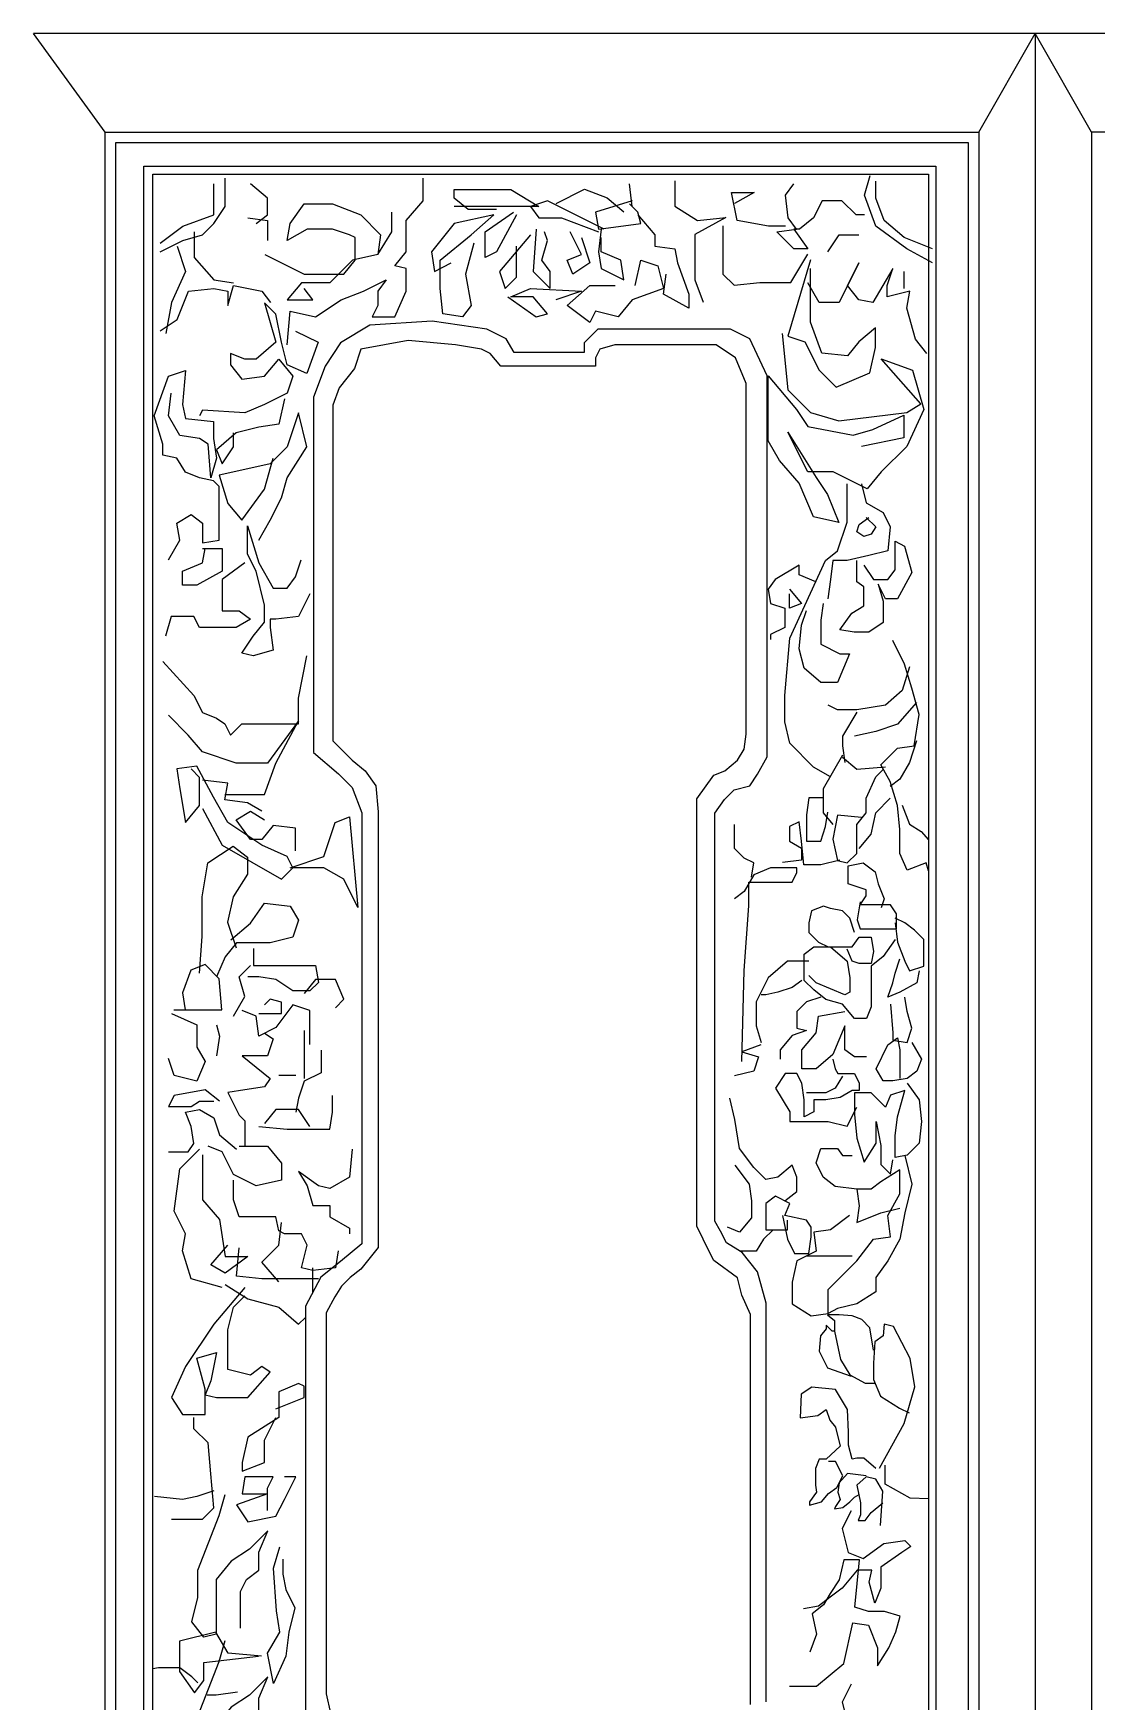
# Model space of a CAD drawing. Extents: x 1684 to 4686, y 4591 to 8092.
# Drawn here: x 3665 to 4137, y 6573 to 7314 of the extents above; entities that cross this region are included whole.
import ezdxf

# ---------------------------------------------------------------- set-up
doc = ezdxf.new("R2010")
doc.units = 0
doc.header["$MEASUREMENT"] = 0
doc.layers.add('3', color=3, linetype='CONTINUOUS')
doc.layers.add('7', color=7, linetype='CONTINUOUS')

msp = doc.modelspace()

# ---------------------------------------------------------------- linework, layer by layer
at = {"layer": '3'}
for p, q in [((3696.57, 7270.16), (3664.7, 7314.1)), ((4084.86, 7270.16), (4109.87, 7314.1)), ((4134.87, 7270.16), (4109.87, 7314.1)), ((3696.57, 5758.27), (3696.57, 7270.16)), ((3696.57, 7270.16), (4084.86, 7270.16)), ((4084.86, 7270.16), (4084.86, 5758.27)), ((4134.87, 7270.16), (4134.87, 5758.27)), ((4523.16, 7270.16), (4134.87, 7270.16)), ((3713.86, 5780.36), (3713.86, 7255.06)), ((3713.86, 7255.06), (4065.81, 7255.06)), ((4065.81, 7255.06), (4065.81, 5780.36))]:
    msp.add_line(p, q, dxfattribs=at)
for points in [[(3721.01, 7217.1), (3731.06, 7222.12), (3739.86, 7224.63), (3744.88, 7229.65), (3749.91, 7237.18), (3749.91, 7249.73)], [(3777.55, 7175.68), (3778.81, 7190.74), (3790.12, 7188.23), (3801.43, 7195.76), (3811.48, 7199.53), (3821.53, 7204.55), (3817.76, 7199.53), (3817.76, 7193.25), (3815.25, 7188.23), (3825.3, 7188.23), (3830.33, 7199.53), (3830.33, 7209.57), (3825.3, 7210.82), (3830.33, 7217.1), (3830.33, 7230.9), (3837.87, 7239.69), (3837.87, 7249.73)], [(3949.78, 7248.6), (3949.78, 7237.3), (3959.83, 7231.03), (3972.4, 7232.28), (3958.58, 7224.75), (3958.58, 7204.67), (3962.35, 7194.63)], [(4064.21, 7212.09), (4052.9, 7218.36), (4039.08, 7228.4), (4034.05, 7242.21), (4036.57, 7250.99)], [(4064.21, 7218.36), (4051.64, 7223.38), (4042.85, 7230.91), (4039.08, 7240.95), (4039.08, 7248.48)], [(3721.01, 7220.86), (3731.06, 7228.39), (3744.88, 7233.41), (3744.88, 7243.45), (3744.88, 7247.22)], [(3763.73, 7229.65), (3768.76, 7233.41), (3768.76, 7240.94), (3761.22, 7247.22)], [(3870.54, 7235.92), (3857.97, 7235.92), (3851.69, 7240.94), (3851.69, 7244.71), (3876.82, 7244.71), (3889.39, 7237.18), (3851.69, 7237.18)], [(3897.01, 7238.56), (3909.57, 7244.83), (3919.62, 7241.07), (3927.16, 7234.79)], [(3930.85, 7237.18), (3929.59, 7247.22)], [(3998.87, 7228.4), (3991.33, 7228.4), (3977.51, 7230.91), (3975, 7243.46), (3985.05, 7243.46), (3976.25, 7238.44)], [(4034.05, 7233.42), (4030.28, 7233.42), (4024, 7239.7), (4015.21, 7239.7), (4011.44, 7232.17), (4005.15, 7227.15), (4002.64, 7227.15), (4008.92, 7218.36), (4002.64, 7218.36), (3995.1, 7225.89), (4003.9, 7227.15), (4000.13, 7232.17), (3998.87, 7242.21), (4002.64, 7247.23)], [(3767.5, 7215.84), (3785.09, 7207.06), (3802.69, 7207.06), (3807.71, 7213.33), (3807.71, 7223.37), (3805.2, 7224.63), (3797.66, 7227.14), (3786.35, 7227.14), (3777.55, 7222.12), (3778.81, 7229.65), (3785.09, 7238.43), (3797.66, 7238.43), (3810.22, 7233.41), (3819.02, 7224.63), (3817.76, 7215.84), (3806.45, 7213.33), (3796.4, 7203.29), (3783.84, 7203.29), (3777.55, 7195.76), (3788.86, 7195.76), (3785.09, 7200.78)], [(3817.76, 7215.84), (3824.05, 7225.88), (3824.05, 7234.67)], [(3879.33, 7233.41), (3870.54, 7217.1), (3865.51, 7214.59), (3865.51, 7225.88), (3878.08, 7234.67)], [(3918.29, 7227.14), (3893.16, 7239.69), (3885.62, 7237.18), (3889.39, 7232.16), (3899.44, 7232.16), (3915.77, 7225.88)], [(3930.85, 7239.69), (3914.52, 7234.67), (3915.77, 7227.14), (3934.62, 7229.65), (3933.36, 7234.67), (3929.59, 7238.43)], [(3759.96, 7232.16), (3768.76, 7230.9), (3768.76, 7222.12)], [(3860.49, 7220.86), (3856.72, 7207.06), (3859.23, 7193.25), (3855.46, 7188.23), (3846.66, 7189.49), (3845.41, 7200.78), (3845.41, 7213.33), (3859.23, 7224.63), (3869.28, 7233.41), (3851.69, 7229.65), (3841.64, 7217.1), (3842.89, 7208.31), (3850.43, 7212.08)], [(3888.13, 7227.14), (3886.87, 7208.31), (3894.41, 7200.78), (3894.41, 7208.31), (3890.64, 7213.33), (3893.16, 7222.12), (3891.9, 7225.88)], [(3917.03, 7227.14), (3915.77, 7217.1), (3917.03, 7209.57), (3927.08, 7204.55), (3925.83, 7213.33), (3917.03, 7217.1), (3917.03, 7223.37)], [(3933.36, 7233.41), (3940.9, 7224.63), (3940.9, 7219.61), (3949.7, 7218.35), (3950.96, 7212.08), (3955.98, 7198.27), (3955.98, 7192), (3944.67, 7198.27), (3945.93, 7207.06)], [(3971.14, 7228.52), (3971.14, 7207.18), (3976.17, 7202.16), (3987.48, 7203.42), (4001.3, 7203.42), (4008.84, 7215.97)], [(3728.55, 7219.61), (3732.32, 7208.31), (3726.04, 7194.51), (3723.52, 7180.7)], [(3736.09, 7225.88), (3736.09, 7214.59), (3744.88, 7204.55), (3753.68, 7203.29)], [(3885.62, 7224.63), (3871.79, 7208.31), (3874.31, 7200.78), (3879.33, 7205.8), (3879.33, 7219.61)], [(3908.23, 7223.37), (3912, 7212.08), (3904.46, 7207.06), (3901.95, 7213.33), (3908.23, 7215.84), (3903.21, 7225.88)], [(4017.72, 7217.11), (4022.74, 7224.64), (4031.54, 7224.64)], [(3932.11, 7202.04), (3934.62, 7213.33), (3942.16, 7210.82), (3944.67, 7200.78), (3930.85, 7195.76), (3924.57, 7188.23), (3914.52, 7190.74), (3912, 7185.72), (3901.95, 7193.25), (3912, 7202.04), (3923.31, 7202.04)], [(4010.09, 7213.46), (4000.04, 7179.57), (4007.58, 7177.06), (4013.86, 7164.51), (4021.4, 7156.98), (4036.48, 7163.26), (4039, 7174.55), (4039, 7183.34), (4031.46, 7177.06), (4026.43, 7170.79), (4015.12, 7172.04), (4010.09, 7185.85), (4010.09, 7193.38), (4010.09, 7209.69)], [(4061.7, 7171.93), (4056.67, 7178.2), (4052.9, 7192.01), (4054.16, 7199.54), (4044.11, 7197.03), (4044.11, 7202.05), (4046.62, 7209.58), (4037.82, 7194.52), (4031.54, 7195.77), (4026.51, 7202.05), (4031.54, 7212.09), (4022.74, 7194.52), (4013.95, 7194.52), (4008.92, 7203.3)], [(4051.64, 7200.79), (4051.64, 7208.32)], [(3721.01, 7181.96), (3728.55, 7186.98), (3733.58, 7199.53), (3744.88, 7200.78), (3751.17, 7199.53), (3751.17, 7193.25), (3753.68, 7202.04), (3766.25, 7199.53), (3770.02, 7194.51)], [(3875.56, 7197.02), (3888.13, 7188.23), (3893.16, 7189.49), (3886.87, 7197.02), (3876.82, 7197.02), (3885.62, 7200.78), (3908.23, 7199.53), (3896.92, 7195.76)], [(3781.26, 7181.86), (3791.31, 7176.84), (3786.29, 7163.03), (3777.49, 7166.8), (3774.98, 7176.84), (3772.47, 7189.39), (3767.44, 7194.41), (3772.47, 7176.84), (3763.67, 7169.31), (3758.65, 7169.31), (3752.36, 7171.82), (3752.36, 7166.8), (3757.39, 7160.52), (3767.44, 7161.78), (3773.72, 7169.31), (3780.01, 7161.78), (3777.49, 7154.25), (3767.44, 7149.23), (3758.65, 7145.46), (3739.8, 7146.72), (3738.54, 7144.21)], [(3990.42, 6572.93), (3990.42, 6750), (3986.55, 6763.84), (3979.62, 6772.49), (3972.69, 6776.82), (3970.09, 6782.01), (3967.5, 6786.34), (3967.5, 6967.64), (3971.81, 6973.7), (3976.14, 6978.02), (3983.06, 6979.75), (3986.53, 6984.94), (3990.86, 6992.73), (3990.86, 7114.37), (3990.86, 7161.95), (3983.12, 7178.39), (3974.46, 7182.71), (3915.57, 7182.71), (3909.51, 7176.66), (3909.51, 7172.33), (3878.33, 7172.33), (3874.87, 7178.39), (3866.21, 7182.71), (3841.96, 7186.17), (3814.25, 7184.44), (3801.26, 7176.66), (3794.33, 7166.28), (3789.13, 7152.43), (3789.13, 6994.67), (3800.29, 6985.16), (3806.35, 6979.1), (3810.68, 6967.86), (3810.68, 6776.29), (3801.15, 6768.51), (3792.49, 6761.59), (3785.57, 6748.61), (3785.57, 6567.3)], [(3997.53, 7180.83), (4000.04, 7155.73), (4010.09, 7145.69), (4022.66, 7141.92), (4052.82, 7145.69), (4059.1, 7149.45), (4041.51, 7169.53), (4055.33, 7164.51), (4060.36, 7146.94), (4052.82, 7130.63), (4041.51, 7119.33), (4035.23, 7111.8), (4020.15, 7119.33), (4008.84, 7119.33), (4000.04, 7136.9), (4012.61, 7116.82), (4017.63, 7109.29), (4022.66, 7096.74), (4011.35, 7099.25), (4005.07, 7114.31), (3996.27, 7124.35), (3991.25, 7133.14), (3991.25, 7156.98), (3991.25, 7162), (4003.81, 7146.94), (4008.84, 7139.41), (4028.94, 7135.65), (4037.74, 7138.16), (4051.56, 7144.43), (4051.56, 7134.39), (4032.71, 7130.63)], [(3724.72, 7080.2), (3729.74, 7088.99), (3728.49, 7096.52), (3734.77, 7100.28), (3739.8, 7096.52), (3739.8, 7087.73), (3747.34, 7088.99), (3747.34, 7099.03), (3747.34, 7112.83), (3744.82, 7115.34), (3738.54, 7116.6), (3732.26, 7119.11), (3728.49, 7125.38), (3722.21, 7126.64), (3722.21, 7131.66), (3718.44, 7144.21), (3724.72, 7161.78), (3732.26, 7164.29), (3731, 7149.23), (3732.26, 7142.95), (3744.82, 7141.7), (3744.82, 7134.17), (3746.08, 7125.38), (3743.57, 7116.6), (3742.31, 7131.66), (3738.54, 7134.17), (3729.74, 7135.42), (3724.72, 7144.21), (3725.98, 7154.25)], [(3776.24, 7151.74), (3773.72, 7140.44), (3764.93, 7139.19), (3754.88, 7136.68), (3746.08, 7129.15), (3748.59, 7122.87), (3753.62, 7130.4), (3753.62, 7136.68)], [(3764.93, 7088.99), (3769.95, 7097.77), (3774.98, 7107.81), (3777.49, 7116.6), (3786.29, 7130.4), (3782.52, 7145.46), (3777.49, 7130.4), (3769.95, 7122.87), (3758.65, 7120.36), (3747.34, 7117.85), (3751.11, 7105.3), (3757.39, 7097.77), (3767.44, 7111.58), (3771.21, 7125.38)], [(4018.9, 6983.83), (4011.45, 6988.08), (4000.81, 6998.71), (3998.68, 7008.27), (3998.68, 7019.97), (4000.81, 7045.48), (4016.75, 7079.96), (4022.07, 7084.21), (4026.33, 7096.97), (4026.33, 7106.53), (4026.33, 7113.97)], [(4032.71, 7113.97), (4034.84, 7105.47), (4042.29, 7101.22), (4045.48, 7094.84), (4044.42, 7084.21), (4035.91, 7082.09), (4026.33, 7079.96), (4019.94, 7079.96), (4018.88, 7071.46), (4017.81, 7062.95)], [(3787.55, 7065.14), (3782.52, 7055.1), (3772.47, 7053.85), (3769.95, 7053.85), (3769.95, 7050.08), (3771.21, 7040.04), (3762.41, 7037.53), (3757.39, 7038.78), (3762.41, 7046.31), (3767.44, 7052.59), (3767.44, 7060.12), (3763.67, 7075.18), (3759.9, 7082.71), (3759.9, 7095.26), (3764.93, 7078.95), (3771.21, 7067.65), (3777.49, 7067.65), (3781.26, 7072.67), (3783.78, 7080.2)], [(4034.84, 7099.09), (4039.1, 7094.84), (4036.97, 7091.65), (4033.78, 7090.59), (4030.58, 7092.72), (4031.65, 7095.9), (4035.91, 7099.09)], [(4033.78, 7077.83), (4038.03, 7071.46), (4044.42, 7071.46), (4047.61, 7075.71), (4047.61, 7082.09), (4047.61, 7088.46), (4051.87, 7086.34), (4055.06, 7074.65), (4048.68, 7062.95), (4043.36, 7062.95), (4040.16, 7069.33), (4042.29, 7061.89), (4042.29, 7052.32), (4035.91, 7048.07), (4029.52, 7048.07), (4023.13, 7049.13), (4028.46, 7056.57), (4033.78, 7059.76), (4033.78, 7068.27), (4030.58, 7070.39), (4030.58, 7079.96)], [(3758.65, 7078.95), (3748.59, 7071.42), (3748.59, 7062.63), (3748.59, 7057.61), (3756.13, 7057.61), (3761.16, 7053.85), (3754.88, 7050.08), (3744.82, 7050.08), (3738.54, 7050.08), (3736.03, 7055.1), (3725.98, 7055.1), (3723.46, 7046.31)], [(3739.8, 7085.22), (3748.59, 7085.22), (3748.59, 7075.18), (3737.28, 7068.91), (3731, 7068.91), (3731, 7075.18), (3739.8, 7078.95), (3741.05, 7085.22)], [(4012.49, 7070.39), (4005.04, 7073.58), (4005.04, 7077.83), (3994.4, 7071.46), (3991.21, 7067.2), (3992.27, 7060.83), (3998.66, 7058.7), (3998.66, 7050.2), (3992.27, 7047.01), (3992.27, 7044.88)], [(4000.79, 7067.2), (4006.11, 7060.83), (4000.79, 7058.7), (4000.79, 7065.08)], [(4015.69, 7060.83), (4014.62, 7053.39), (4014.62, 7042.76), (4023.13, 7038.5), (4027.39, 7038.5), (4022.07, 7025.75), (4014.62, 7025.75), (4007.17, 7032.13), (4005.04, 7040.63), (4006.11, 7051.26), (4008.24, 7057.64)], [(4062.46, 6941.98), (4061.47, 6945.56), (4052.95, 6942.37), (4049.76, 6949.81), (4049.76, 6960.44), (4048.7, 6971.07), (4045.5, 6981.7), (4041.25, 6989.14), (4048.7, 6996.58), (4056.15, 6997.64), (4058.28, 7011.46), (4055.08, 7023.16), (4051.89, 7033.79), (4046.57, 7044.42)], [(3722.21, 7035.02), (3736.03, 7019.96), (3739.8, 7012.43), (3746.08, 7009.92), (3749.85, 7007.41), (3752.36, 7002.39), (3757.39, 7007.41), (3764.93, 7007.41), (3782.52, 7007.41), (3782.52, 7018.7), (3786.29, 7037.53)], [(4054.02, 7032.72), (4050.83, 7022.09), (4043.38, 7015.71), (4030.61, 7013.59), (4022.09, 7013.59), (4017.83, 7015.71)], [(3749.85, 6976.03), (3758.65, 6976.03), (3767.44, 6976.03), (3772.47, 6989.84), (3782.52, 7008.66), (3768.7, 6989.84), (3754.88, 6989.84), (3739.8, 6994.86), (3733.51, 7002.39), (3724.72, 7011.17)], [(4030.61, 7012.53), (4024.22, 7001.9), (4024.22, 6997.64), (4025.28, 6990.2)], [(4057.21, 7016.78), (4048.7, 7007.21), (4039.12, 7004.02), (4029.54, 7001.9)], [(4057.21, 6999.77), (4054.02, 6990.2), (4049.76, 6982.76), (4045.5, 6979.57)], [(4024.22, 6993.39), (4015.71, 6978.51), (4015.71, 6967.88), (4019.96, 6962.57)], [(4043.38, 6988.08), (4030.61, 6987.01), (4024.22, 6992.33)], [(3739.8, 6969.76), (3748.59, 6953.44), (3774.98, 6938.38), (3780.01, 6943.4), (3777.49, 6948.42), (3766.18, 6953.44), (3751.11, 6963.48), (3744.82, 6974.78), (3737.28, 6988.58), (3728.49, 6987.33), (3729.74, 6978.54), (3732.26, 6963.48), (3738.54, 6971.01), (3738.54, 6983.56), (3734.77, 6987.33)], [(3766.18, 6968.5), (3759.9, 6972.27), (3749.85, 6973.52), (3751.11, 6981.05), (3739.8, 6982.31)], [(4032.73, 6965.76), (4022.09, 6966.82), (4019.96, 6956.19), (4022.09, 6946.62), (4026.35, 6945.56), (4030.61, 6949.81), (4030.61, 6958.31), (4030.61, 6962.57), (4034.86, 6967.88), (4034.86, 6974.26), (4039.12, 6983.83), (4042.31, 6987.01)], [(4015.66, 6974.42), (4009.28, 6974.42), (4008.21, 6966.98), (4008.21, 6959.54), (4008.21, 6955.29), (4014.6, 6955.29), (4016.73, 6961.67), (4017.79, 6968.04)], [(4031.67, 6951.94), (4036.99, 6958.31), (4039.12, 6967.88), (4045.5, 6974.26)], [(3781.26, 6950.93), (3781.26, 6960.97), (3771.21, 6962.23), (3766.18, 6955.95), (3761.16, 6955.95), (3754.88, 6964.74), (3761.16, 6968.5), (3767.44, 6964.74)], [(4050.78, 6971.23), (4053.98, 6962.73), (4059.3, 6959.54), (4062.46, 6955.75)], [(3778.75, 6943.4), (3793.83, 6948.42), (3798.85, 6963.48), (3805.14, 6965.99), (3808.91, 6925.83), (3802.62, 6938.38), (3793.83, 6943.4), (3780.01, 6943.4)], [(3983.78, 6939.18), (3984.84, 6945.56), (3980.59, 6947.68), (3976.33, 6951.94), (3976.33, 6958.31), (3976.33, 6962.57)], [(4023.11, 6946.78), (4014.6, 6944.66), (4007.15, 6944.66), (4006.09, 6955.29), (4005.02, 6963.79), (4000.77, 6961.67), (4000.77, 6955.29), (4006.09, 6952.1), (4006.09, 6946.78), (3997.57, 6945.72)], [(3738.47, 6896.6), (3739.73, 6912.92), (3739.73, 6930.49), (3742.24, 6945.55), (3753.55, 6953.08), (3759.83, 6948.06), (3759.83, 6940.53), (3753.55, 6930.49), (3751.04, 6919.19), (3754.81, 6907.9)], [(4032.17, 6928.23), (4030.83, 6920.22), (4032.17, 6916.21), (4042.86, 6916.21), (4048.2, 6916.21), (4048.2, 6922.89), (4045.53, 6926.89), (4041.52, 6926.89), (4032.17, 6926.89), (4034.84, 6930.9), (4034.84, 6933.57), (4026.82, 6936.24), (4026.82, 6940.24), (4026.82, 6944.25), (4033.5, 6945.58), (4038.85, 6941.58), (4040.19, 6936.24), (4042.86, 6929.56), (4041.52, 6925.56)], [(3979.52, 6857.33), (3980.59, 6897.73), (3982.71, 6926.43), (3982.71, 6937.06), (3990.16, 6937.06), (4001.87, 6937.06), (4004, 6941.31), (4004, 6943.43), (3992.29, 6943.43), (3984.84, 6940.24), (3980.59, 6932.8), (3976.33, 6929.61)], [(3752.41, 6911.33), (3761.2, 6918.86), (3767.48, 6927.65), (3778.79, 6926.39), (3782.56, 6920.12), (3780.05, 6912.59), (3770, 6910.08), (3754.92, 6910.08), (3749.89, 6903.8), (3746.12, 6895.02)], [(4029.59, 6914.66), (4027.46, 6921.03), (4024.27, 6924.22), (4018.95, 6925.29), (4015.76, 6926.35), (4010.44, 6924.22), (4009.37, 6918.91), (4009.37, 6914.66), (4013.63, 6910.4), (4017.89, 6908.28), (4028.53, 6908.28), (4031.72, 6912.53), (4037.04, 6912.53), (4038.11, 6906.15), (4037.04, 6900.84), (4031.72, 6900.84), (4028.53, 6901.9), (4026.4, 6907.22)], [(4047.68, 6918.91), (4048.75, 6910.4), (4051.94, 6901.9), (4054.07, 6897.65), (4060.46, 6899.77), (4060.46, 6906.15), (4060.46, 6911.47), (4056.2, 6915.72), (4051.94, 6918.91), (4047.68, 6921.03)], [(3762.46, 6907.57), (3762.46, 6900.04), (3778.79, 6900.04), (3790.1, 6900.04), (3791.36, 6892.51), (3787.59, 6888.74), (3780.05, 6888.74), (3772.51, 6893.76), (3764.97, 6895.02), (3759.95, 6895.02)], [(4047.68, 6911.47), (4042.36, 6904.03), (4037.04, 6899.77), (4037.04, 6889.14), (4037.04, 6881.7), (4034.91, 6876.39), (4029.59, 6876.39), (4024.27, 6882.77), (4016.82, 6884.89), (4011.5, 6889.14), (4007.24, 6893.4), (4007.24, 6905.09), (4011.5, 6908.28), (4018.95, 6908.28), (4026.4, 6901.9), (4027.46, 6894.46), (4027.46, 6888.08), (4025.34, 6887.02), (4012.57, 6892.33), (4009.37, 6895.52)], [(3727.16, 6880.29), (3748.52, 6880.29), (3747.27, 6894.09), (3740.99, 6900.37), (3734.7, 6897.86), (3730.93, 6887.82), (3732.19, 6880.29)], [(3753.66, 6877.45), (3758.69, 6886.23), (3756.18, 6895.02), (3761.2, 6900.04)], [(4009.37, 6901.9), (3999.79, 6901.9), (3991.28, 6894.46), (3985.96, 6883.83), (3985.96, 6873.2), (3988.09, 6865.76)], [(4058.33, 6897.65), (4057.26, 6892.33), (4049.81, 6888.08), (4044.49, 6885.96), (4046.62, 6892.33), (4047.68, 6896.59), (4049.81, 6902.96)], [(3798.9, 6881.21), (3802.67, 6884.98), (3798.9, 6893.76), (3790.1, 6893.76), (3785.08, 6887.49)], [(4006.18, 6893.4), (4001.92, 6890.21), (3995.54, 6888.08), (3990.22, 6887.02), (3988.09, 6887.02)], [(4014.69, 6885.96), (4008.31, 6883.83), (4004.05, 6879.58), (4004.05, 6872.14), (4008.31, 6871.07), (4001.92, 6868.95), (3996.6, 6862.57), (3996.6, 6858.32)], [(4045.56, 6882.77), (4046.62, 6870.01), (4046.62, 6866.82), (4053.01, 6865.76), (4055.13, 6872.14), (4053.01, 6879.58), (4051.94, 6885.96)], [(3726.02, 6878.7), (3737.33, 6873.68), (3737.33, 6863.64), (3741.1, 6857.36), (3737.33, 6848.58), (3727.28, 6851.09), (3724.76, 6858.62)], [(3787.59, 6864.89), (3787.59, 6879.96), (3780.05, 6882.47), (3772.51, 6872.43), (3764.97, 6868.66), (3763.72, 6877.45), (3757.43, 6879.96)], [(3764.97, 6878.7), (3775.02, 6878.7), (3775.02, 6883.72), (3770, 6884.98), (3767.48, 6882.47)], [(4034.91, 6859.38), (4029.59, 6859.38), (4025.34, 6862.57), (4025.34, 6873.2), (4020.01, 6860.44), (4012.57, 6854.07), (4006.18, 6854.07), (4006.18, 6862.57), (4012.57, 6870.01), (4013.63, 6877.45), (4025.34, 6879.58)], [(3746.12, 6873.68), (3747.38, 6868.66), (3746.12, 6859.87)], [(3785.08, 6871.17), (3785.08, 6858.62), (3785.08, 6849.83)], [(3767.48, 6869.92), (3771.25, 6867.41), (3768.74, 6859.87), (3757.43, 6859.87), (3770, 6849.83), (3767.48, 6846.07), (3758.69, 6844.81), (3751.15, 6843.56), (3756.18, 6833.52), (3758.69, 6831.01), (3758.69, 6819.71)], [(3988.04, 6864.77), (3979.52, 6861.58), (3986.97, 6859.46), (3984.84, 6853.08), (3976.33, 6850.95)], [(4055.13, 6865.76), (4059.39, 6858.32), (4057.26, 6853), (4053.01, 6849.81), (4046.62, 6848.75), (4042.36, 6848.75), (4039.17, 6854.07), (4044.49, 6864.7), (4048.75, 6867.89), (4049.81, 6862.57), (4049.81, 6854.07), (4049.81, 6849.81)], [(3792.62, 6862.38), (3792.62, 6852.34), (3785.08, 6848.58), (3782.56, 6841.05), (3781.31, 6834.77)], [(4020.01, 6858.32), (4021.08, 6854.07), (4022.14, 6851.94), (4029.59, 6851.94), (4031.72, 6847.69), (4031.72, 6844.5), (4028.53, 6844.5), (4023.21, 6841.31), (4016.82, 6840.25), (4011.5, 6840.25), (4011.5, 6834.93), (4007.24, 6832.81), (4007.24, 6837.06), (4007.24, 6840.25), (4006.18, 6847.69), (4004.05, 6851.94), (3998.73, 6851.94), (3994.47, 6845.56), (4000.86, 6834.93), (4000.86, 6830.68), (4008.31, 6830.68), (4017.89, 6830.68), (4026.4, 6828.56), (4030.66, 6837.06)], [(3781.31, 6851.09), (3773.77, 6851.09)], [(4024.27, 6850.88), (4021.08, 6845.56), (4016.82, 6843.44), (4008.31, 6843.44)], [(3747.38, 6839.79), (3741.1, 6844.81), (3727.28, 6842.3), (3724.76, 6837.28), (3734.81, 6837.28), (3738.58, 6839.79), (3744.87, 6839.79)], [(3764.97, 6828.5), (3777.54, 6827.24), (3796.38, 6827.24), (3797.64, 6834.77), (3797.64, 6842.3)], [(3998.71, 6795.38), (4004.03, 6799.63), (4004.03, 6806.01), (4001.9, 6811.32), (3995.52, 6806.01), (3990.2, 6804.94), (3984.88, 6810.26), (3978.49, 6818.76), (3976.36, 6831.52), (3974.23, 6841.09)], [(4053.01, 6847.69), (4058.33, 6840.25), (4059.39, 6830.68), (4058.33, 6821.11), (4053.01, 6815.8), (4047.68, 6814.74), (4047.68, 6824.3), (4048.75, 6832.81), (4051.94, 6844.5), (4045.56, 6842.37), (4043.43, 6837.06), (4037.04, 6843.44), (4029.59, 6843.44), (4029.59, 6833.87), (4030.66, 6823.24), (4033.85, 6812.61), (4039.17, 6821.11), (4039.17, 6830.68), (4041.3, 6820.05), (4041.3, 6811.55), (4045.56, 6807.3), (4046.62, 6813.67)], [(3724.76, 6817.2), (3733.56, 6817.2), (3736.07, 6820.97), (3734.81, 6828.5), (3732.3, 6834.77), (3738.58, 6836.03), (3744.87, 6832.26), (3747.38, 6824.73), (3754.92, 6818.46)], [(3787.59, 6828.5), (3782.56, 6836.03), (3772.51, 6836.03), (3767.48, 6829.75)], [(3748.64, 6756.96), (3734.81, 6760.73), (3731.05, 6773.28), (3732.3, 6780.81), (3727.28, 6790.85), (3729.79, 6809.67), (3738.58, 6818.46)], [(3756.18, 6819.71), (3768.74, 6819.71), (3775.02, 6812.18), (3775.02, 6804.65), (3763.72, 6802.14), (3753.66, 6807.16), (3748.64, 6817.2), (3742.35, 6819.71)], [(3806.44, 6818.46), (3805.18, 6805.91), (3796.38, 6800.89), (3791.36, 6802.14), (3782.56, 6808.42), (3786.33, 6802.14), (3788.85, 6793.36), (3796.38, 6793.36), (3796.38, 6788.34), (3805.18, 6783.32), (3805.18, 6780.81)], [(4030.64, 6800.69), (4021.06, 6801.76), (4015.74, 6806.01), (4012.55, 6812.39), (4014.67, 6818.76), (4022.12, 6818.76), (4024.25, 6815.57), (4028.51, 6815.57)], [(3739.84, 6815.95), (3739.84, 6795.87), (3747.38, 6787.08), (3749.89, 6770.77), (3759.95, 6770.77), (3749.89, 6763.24), (3743.61, 6767), (3751.15, 6775.79)], [(3976.36, 6811.32), (3982.75, 6802.82), (3983.81, 6795.38), (3983.81, 6787.94), (3978.49, 6781.56), (3973.17, 6783.69)], [(4051.92, 6815.57), (4055.12, 6802.82), (4051.92, 6790.06), (4049.79, 6778.37), (4044.47, 6768.8), (4039.15, 6761.36), (4039.15, 6754.99), (4030.64, 6749.67), (4022.12, 6747.54), (4017.87, 6745.42), (4017.87, 6756.05), (4030.64, 6768.8), (4038.09, 6778.37), (4045.54, 6779.43), (4044.47, 6789), (4049.79, 6798.57), (4049.79, 6809.2), (4041.28, 6803.88), (4037.02, 6800.69), (4030.64, 6800.69), (4031.7, 6793.25), (4030.64, 6785.81), (4041.28, 6790.06), (4049.79, 6792.19)], [(3800.15, 6773.28), (3798.9, 6765.75), (3788.85, 6764.49), (3783.82, 6765.75), (3786.33, 6775.79), (3783.82, 6780.81), (3776.28, 6780.81), (3773.77, 6782.06), (3772.51, 6788.34), (3763.72, 6788.34), (3756.18, 6788.34), (3753.66, 6795.87), (3753.66, 6804.65)], [(3997.65, 6789), (3999.78, 6778.37), (4002.97, 6771.99), (4009.35, 6771.99), (4010.42, 6779.43), (4010.42, 6783.69), (4008.29, 6786.87), (3998.71, 6789), (4000.84, 6794.32), (3994.45, 6797.5), (3990.2, 6794.32), (3990.2, 6782.62), (3999.78, 6782.62), (3999.78, 6786.87)], [(4027.45, 6789), (4018.93, 6782.62), (4011.48, 6781.56), (4012.55, 6773.06), (4004.03, 6768.8), (4001.9, 6759.24), (4001.9, 6749.67), (4010.42, 6744.36), (4017.87, 6745.42)], [(3773.77, 6759.47), (3766.23, 6768.26), (3773.77, 6775.79), (3775.02, 6785.83)], [(3993.39, 6782.62), (3989.13, 6778.37), (3985.94, 6773.06), (3978.49, 6773.06)], [(3791.36, 6760.73), (3766.23, 6760.73), (3754.92, 6761.98), (3756.18, 6774.53)], [(4028.51, 6770.93), (4013.61, 6770.93), (4008.29, 6770.93)], [(3788.85, 6754.76), (3788.85, 6756.96), (3788.85, 6765.75)], [(3758.69, 6756.96), (3744.87, 6740.65), (3732.3, 6721.82), (3726.02, 6708.01), (3731.05, 6700.48), (3741.1, 6700.48), (3741.1, 6711.78), (3737.33, 6725.59), (3746.12, 6728.1), (3743.61, 6715.55), (3741.1, 6709.27), (3746.12, 6708.01), (3759.95, 6708.01), (3770, 6719.31), (3766.23, 6721.82), (3761.2, 6718.06), (3751.15, 6720.57), (3751.15, 6738.14), (3753.66, 6748.18), (3758.69, 6753.2)], [(3749.89, 6758.22), (3759.95, 6751.94), (3773.77, 6748.18), (3782.56, 6740.65), (3785.57, 6743.64)], [(4038.07, 6729.12), (4036.49, 6739.09), (4032.82, 6742.76), (4028.61, 6744.34), (4022.83, 6744.86), (4017.58, 6744.86), (4020.73, 6742.24), (4020.73, 6740.14), (4020.73, 6737.51), (4023.36, 6724.92), (4027.56, 6718.1), (4034.39, 6714.42), (4038.6, 6714.42)], [(4020.73, 6737.51), (4019.68, 6737.51), (4017.05, 6740.14), (4017.05, 6738.56), (4014.43, 6735.42), (4013.9, 6728.59), (4017.58, 6721.25), (4028.09, 6717.57)], [(4040.7, 6676.64), (4051.73, 6696.58), (4056.46, 6712.85), (4054.36, 6725.44), (4047, 6739.61), (4042.8, 6740.66), (4042.27, 6735.42), (4038.6, 6732.79), (4038.07, 6723.34), (4038.07, 6716), (4041.22, 6708.65), (4049.63, 6703.4), (4053.83, 6701.3)], [(3772.51, 6702.99), (3785.08, 6708.01), (3785.08, 6713.04), (3782.56, 6714.29), (3773.77, 6710.53), (3773.77, 6699.23), (3759.95, 6690.44), (3757.43, 6679.15), (3757.43, 6675.38), (3767.48, 6679.15), (3767.48, 6689.19), (3772.51, 6699.23)], [(4039.06, 6676.46), (4033.81, 6681.18), (4030.66, 6681.18), (4028.56, 6680.66), (4026.98, 6686.96), (4026.98, 6692.73), (4026.45, 6702.7), (4021.2, 6711.62), (4010.69, 6712.67), (4005.96, 6709.52), (4005.44, 6699.03), (4013.32, 6700.08), (4017, 6702.7), (4018.57, 6697.98), (4021.2, 6694.83), (4023.3, 6686.43), (4017, 6680.66), (4013.84, 6680.66), (4012.27, 6676.46), (4012.27, 6669.11), (4012.79, 6665.96), (4009.64, 6661.77), (4009.64, 6660.19), (4014.89, 6661.77), (4018.05, 6665.44), (4021.72, 6668.06), (4024.35, 6673.31), (4021.2, 6679.61), (4018.05, 6679.61)], [(3726.02, 6654.05), (3739.84, 6654.05), (3744.87, 6659.07), (3743.61, 6674.13), (3742.35, 6687.93), (3736.07, 6694.21), (3736.07, 6699.23)], [(4062.46, 6663.03), (4054.3, 6663.34), (4043.27, 6669.64), (4043.27, 6678.03)], [(3768.74, 6657.81), (3768.74, 6667.85), (3771.25, 6672.87), (3758.69, 6672.87), (3757.43, 6665.34), (3768.74, 6665.34), (3754.92, 6660.32), (3759.95, 6652.79), (3772.51, 6655.3), (3776.28, 6662.83), (3781.31, 6672.87), (3776.28, 6672.87)], [(4034.86, 6673.31), (4026.45, 6674.36), (4022.78, 6670.16), (4022.25, 6665.96), (4023.3, 6662.81), (4021.2, 6659.67), (4020.67, 6658.62), (4024.35, 6659.14), (4027.5, 6661.77), (4029.61, 6663.86), (4031.71, 6664.91)], [(4041.17, 6651.27), (4042.22, 6666.49), (4039.06, 6671.74), (4034.86, 6672.79), (4030.66, 6669.11), (4032.23, 6661.24), (4032.23, 6655.99), (4031.18, 6653.37), (4034.34, 6653.37), (4036.96, 6657.04), (4042.22, 6661.24)], [(3744.87, 6666.6), (3737.33, 6664.09), (3731.05, 6662.83), (3718.48, 6664.09)], [(3756.72, 6605.67), (3756.72, 6615.11), (3756.72, 6621.85), (3759.43, 6627.25), (3764.83, 6631.3), (3764.83, 6639.39), (3768.88, 6648.83), (3760.78, 6640.74), (3752.67, 6635.34), (3745.92, 6627.25), (3745.92, 6613.76), (3745.92, 6602.97), (3740.52, 6601.62), (3735.12, 6608.37), (3737.82, 6619.16), (3737.82, 6631.3), (3747.27, 6655.58), (3749.97, 6665.02)], [(4028.12, 6657.75), (4024.14, 6649.82), (4026.79, 6639.24), (4033.41, 6636.59), (4042.68, 6643.2), (4051.94, 6644.53), (4054.59, 6641.88), (4050.62, 6639.24), (4041.35, 6632.63), (4041.35, 6623.37), (4038.71, 6616.76), (4036.06, 6626.02), (4037.38, 6631.3), (4030.76, 6631.3), (4024.14, 6623.37), (4018.85, 6619.4), (4013.55, 6615.44), (4006.93, 6614.12)], [(3775.52, 6636.26), (3775.52, 6629.52), (3776.87, 6622.77), (3780.92, 6614.68), (3778.22, 6603.89), (3776.87, 6593.1), (3771.47, 6580.96), (3768.77, 6594.45), (3774.17, 6603.89), (3772.82, 6613.33), (3771.47, 6632.22), (3774.17, 6641.66)], [(4000.69, 6579.85), (4012.74, 6579.85), (4024.8, 6589.88), (4028.81, 6607.94), (4035.85, 6606.94), (4039.86, 6596.9), (4039.86, 6588.88), (4044.89, 6596.9), (4047.9, 6603.93), (4049.91, 6610.95), (4042.88, 6612.96), (4035.85, 6612.96), (4029.82, 6614.96), (4031.83, 6636.03), (4024.8, 6636.03), (4022.79, 6627), (4018.77, 6620.98), (4015.76, 6615.97), (4010.73, 6611.95), (4012.74, 6602.92), (4009.73, 6594.9)], [(3766.07, 6593.1), (3751.21, 6594.45), (3745.81, 6603.89), (3729.6, 6599.84), (3729.6, 6586.35), (3736.35, 6576.91), (3740.41, 6582.31), (3740.41, 6590.4), (3764.71, 6593.1)], [(3756.72, 6540.81), (3756.72, 6550.25), (3756.72, 6556.99), (3759.43, 6562.39), (3764.83, 6566.44), (3764.83, 6574.53), (3768.88, 6583.97), (3760.78, 6575.88), (3752.67, 6570.48), (3745.92, 6562.39), (3745.92, 6548.9), (3745.92, 6538.11), (3740.52, 6536.76), (3735.12, 6543.5), (3737.82, 6554.3), (3737.82, 6566.44), (3747.27, 6590.72), (3749.97, 6600.16)], [(3737.82, 6581.27), (3735.12, 6583.97), (3729.72, 6588.02), (3720.26, 6588.02), (3717.81, 6587.53)], [(3755.37, 6577.23), (3745.92, 6575.88), (3741.87, 6575.88)], [(4028.12, 6580.73), (4024.14, 6572.79), (4026.79, 6562.22), (4033.41, 6559.57), (4042.68, 6566.18), (4051.94, 6567.5), (4054.59, 6564.86), (4050.62, 6562.22), (4041.35, 6555.6), (4041.35, 6546.35), (4038.71, 6539.74), (4036.06, 6548.99), (4037.38, 6554.28), (4030.76, 6554.28), (4024.14, 6546.35), (4018.85, 6542.38), (4013.55, 6538.42), (4006.93, 6537.09)]]:
    msp.add_lwpolyline(points, dxfattribs=at)
at = {"layer": '7', "color": 7}
msp.add_line((4109.87, 7314.1), (4109.87, 4731.1), dxfattribs=at)
at = {"layer": '7'}
for p, q in [((3701.4, 5763.94), (3701.4, 7265.55)), ((3701.4, 7265.55), (4080.18, 7265.55)), ((4080.18, 7265.55), (4080.18, 5763.94)), ((3717.81, 5784.19), (3717.81, 7251.56)), ((3717.81, 7251.56), (4062.46, 7251.56)), ((4062.46, 7251.56), (4062.46, 5784.19))]:
    msp.add_line(p, q, dxfattribs=at)
at = {"layer": '7', "color": 7}
msp.add_lwpolyline([(4555.03, 4731.73), (4555.03, 7314.1), (3664.7, 7314.1)], dxfattribs=at)
at = {"layer": '7'}
msp.add_lwpolyline([(3983.32, 6571.72), (3983.32, 6598.48), (3983.32, 6745), (3979.57, 6753.6), (3977.66, 6761.24), (3967.13, 6768.89), (3965.22, 6772.71), (3962.35, 6778.45), (3959.48, 6784.18), (3959.48, 6795.65), (3959.48, 6974.06), (3967.16, 6984.58), (3971.94, 6986.49), (3977.68, 6991.27), (3980.56, 6996.05), (3981.51, 7002.74), (3981.51, 7014.21), (3981.51, 7158.53), (3976.73, 7170), (3968.12, 7175.73), (3960.46, 7175.73), (3923.14, 7175.73), (3916.45, 7173.82), (3914.53, 7170), (3914.53, 7166.18), (3872.43, 7166.18), (3867.65, 7171.91), (3863.82, 7173.82), (3852.34, 7175.73), (3831.29, 7177.65), (3810.24, 7173.82), (3807.37, 7165.22), (3800.67, 7156.62), (3797.8, 7148.97), (3797.8, 6999.87), (3806.41, 6991.27), (3812.15, 6986.49), (3816.93, 6979.8), (3817.89, 6968.33), (3817.89, 6774.71), (3810.21, 6765.15), (3805.43, 6761.33), (3801.6, 6757.5), (3798.73, 6752.73), (3794.9, 6746.03), (3794.82, 6745.55), (3794.82, 6745.55), (3794.82, 6576.5), (3796.74, 6567.9)], dxfattribs=at)

doc.saveas('drawing.dxf')
